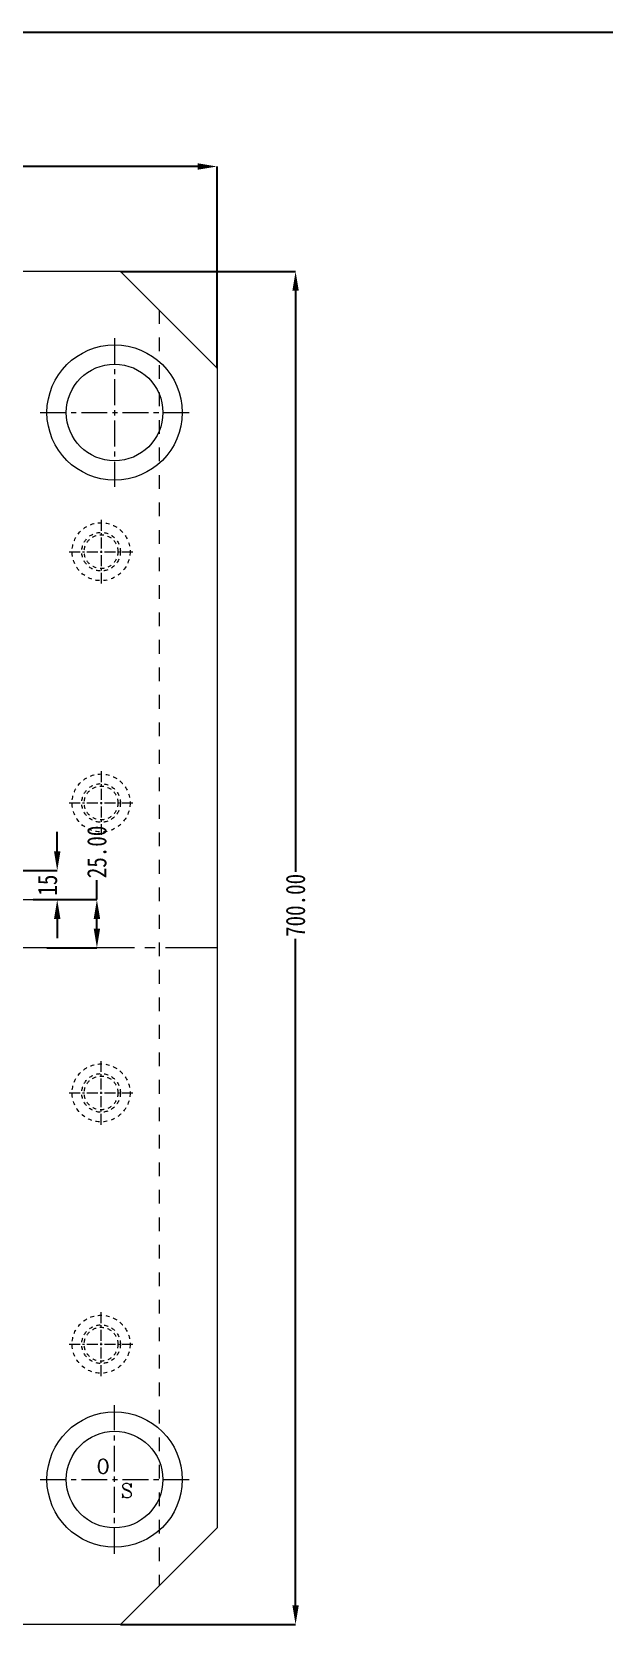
# Model space of a CAD drawing. Header units: millimetres. Extents: x -569 to 1807, y -7664 to 1724.
# Drawn here: x 513 to 809, y -1321 to -493 of the extents above; entities that cross this region are included whole.
import ezdxf

# ---------------------------------------------------------------- set-up
doc = ezdxf.new("R2010")
doc.units = ezdxf.units.MM
doc.header["$LTSCALE"] = 16.335
doc.header["$PDMODE"] = 3
doc.header["$PDSIZE"] = 0.3125
doc.linetypes.add('CENTER', pattern=[0.6, 0.375, -0.075, 0.075, -0.075])
doc.linetypes.add('HIDDEN', pattern=[0.2, 0.1, -0.1])
doc.layers.get('0').update_dxf_attribs({"linetype": 'CONTINUOUS'})
doc.layers.get('Defpoints').update_dxf_attribs({"linetype": 'CONTINUOUS'})
doc.layers.add('center', color=1, linetype='CENTER', lineweight=9)
doc.layers.add('moldbase', color=7, linetype='CONTINUOUS', lineweight=20)
doc.styles.add('ROMANC', font='romanc.shx', dxfattribs={"bigfont": 'gbcbig.shx'})
doc.styles.get("Standard").update_dxf_attribs({"font": 'txt', "width": 0.8})
doc.dimstyles.get("Standard").update_dxf_attribs({"dimtxt": 0.15625, "dimasz": 0.1875, "dimexe": 0.125, "dimexo": 0.0625, "dimtad": 0, "dimtih": 1, "dimtoh": 1, "dimdsep": 46, "dimtxsty": 'Standard', "dimcen": 0.09, "dimadec": 0, "dimazin": 0, "dimtp": 0.01, "dimtm": 0.01, "dimtfac": 1, "dimtofl": 0, "dimtmove": 0, "dimatfit": 3, "dimfxl": 0, "dimtolj": 1, "dimarcsym": 0})
doc.dimstyles.new('副本 ISO-25-1', dxfattribs={"dimtxt": 10, "dimasz": 10, "dimexe": 0, "dimexo": 0, "dimgap": 0, "dimtad": 1, "dimtxsty": 'Standard', "dimcen": 0, "dimclrd": 6, "dimclre": 6, "dimclrt": 4, "dimazin": 0, "dimtfac": 1, "dimtofl": 0, "dimtmove": 0, "dimatfit": 3, "dimfxl": 0, "dimarcsym": 0})

# ---------------------------------------------------------------- blocks, each defined once
blk = doc.blocks.new('*D20')
at = {"color": 6, "lineweight": -2}
for p, q in [((-41.73, -667.21), (-41.73, -562.94)), ((-31.73, -562.94), (254.57, -562.94)), ((598.27, -562.94), (290.57, -562.94)), ((608.27, -667.21), (608.27, -562.94))]:
    blk.add_line(p, q, dxfattribs=at)
at = {"color": 6}
for points in [[(-31.73, -561.28), (-31.73, -564.61), (-41.73, -562.94)], [(598.27, -561.28), (598.27, -564.61), (608.27, -562.94)]]:
    blk.add_solid(points, dxfattribs=at)
at = {"layer": 'Defpoints', "color": 0}
for p in [(-41.73, -562.94), (-41.73, -667.21), (608.27, -667.21)]:
    blk.add_point(p, dxfattribs=at)
at = {"color": 4, "insert": (272.57, -562.94), "char_height": 10, "attachment_point": 5}
blk.add_mtext('\\A1;650.00', dxfattribs=at)
blk = doc.blocks.new('*D21')
at = {"color": 6, "lineweight": -2}
for p, q in [((558.27, -617.21), (648.92, -617.21)), ((648.92, -627.21), (648.92, -927.87)), ((648.92, -1307.21), (648.92, -962.54)), ((558.27, -1317.21), (648.92, -1317.21))]:
    blk.add_line(p, q, dxfattribs=at)
at = {"color": 6}
for points in [[(647.25, -627.21), (650.58, -627.21), (648.92, -617.21)], [(647.25, -1307.21), (650.58, -1307.21), (648.92, -1317.21)]]:
    blk.add_solid(points, dxfattribs=at)
at = {"layer": 'Defpoints', "color": 0}
for p in [(558.27, -617.21), (558.27, -1317.21), (648.92, -1317.21)]:
    blk.add_point(p, dxfattribs=at)
at = {"color": 4, "insert": (648.92, -945.21), "char_height": 10, "attachment_point": 5, "rotation": 90}
blk.add_mtext('\\A1;700.00', dxfattribs=at)
blk = doc.blocks.new('*D22')
at = {"color": 6, "lineweight": -2}
for p, q in [((546.11, -942.21), (546.11, -932.21)), ((520.28, -942.21), (546.11, -942.21)), ((546.11, -957.21), (546.11, -952.21)), ((520.28, -967.21), (546.11, -967.21))]:
    blk.add_line(p, q, dxfattribs=at)
at = {"color": 6}
for points in [[(544.45, -952.21), (547.78, -952.21), (546.11, -942.21)], [(544.45, -957.21), (547.78, -957.21), (546.11, -967.21)]]:
    blk.add_solid(points, dxfattribs=at)
at = {"layer": 'Defpoints', "color": 0}
for p in [(520.28, -942.21), (520.28, -967.21), (546.11, -967.21)]:
    blk.add_point(p, dxfattribs=at)
at = {"color": 4, "insert": (546.11, -917.54), "char_height": 10, "attachment_point": 5, "rotation": 90}
blk.add_mtext('\\A1;25.00', dxfattribs=at)
blk = doc.blocks.new('*D168')
at = {"color": 6, "lineweight": -2}
for p, q in [((525.57, -917.21), (525.57, -907.21)), ((421.52, -927.21), (525.57, -927.21)), ((513.13, -942.21), (525.57, -942.21)), ((525.57, -952.21), (525.57, -962.21))]:
    blk.add_line(p, q, dxfattribs=at)
at = {"color": 6}
for points in [[(523.9, -917.21), (527.24, -917.21), (525.57, -927.21)], [(523.9, -952.21), (527.24, -952.21), (525.57, -942.21)]]:
    blk.add_solid(points, dxfattribs=at)
at = {"layer": 'Defpoints', "color": 0}
for p in [(421.52, -927.21, 0), (513.13, -942.21), (525.57, -942.21)]:
    blk.add_point(p, dxfattribs=at)
at = {"color": 4, "insert": (520.57, -934.71), "char_height": 10, "attachment_point": 5, "rotation": 90}
blk.add_mtext('15', dxfattribs=at)

msp = doc.modelspace()

# ---------------------------------------------------------------- linework, layer by layer
msp.add_lwpolyline([(-132.066, -493.371), (1729.363, -493.371), (1729.363, -1956.592), (-132.066, -1956.592)], close=True)
at = {"layer": 'center', "color": 1, "linetype": 'CENTER', "ltscale": 2.674503}
msp.add_line((33.267, -942.21), (533.267, -942.21), dxfattribs=at)
at = {"layer": 'moldbase'}
for p, q in [((558.267, -617.21), (8.267, -617.21)), ((608.267, -667.21), (558.267, -617.21)), ((608.267, -667.21), (608.267, -1267.21)), ((558.267, -1317.21), (608.267, -1267.21)), ((558.267, -1317.21), (8.267, -1317.21))]:
    msp.add_line(p, q, dxfattribs=at)
at = {"layer": 'moldbase', "color": 8, "linetype": 'HIDDEN', "ltscale": 4.353841}
msp.add_line((578.267, -637.21), (578.267, -1297.21), dxfattribs=at)
at = {"layer": 'moldbase', "color": 1, "linetype": 'CENTER', "ltscale": 2.176921}
for p, q in [((555.267, -651.71), (555.267, -728.71)), ((516.767, -690.21), (593.767, -690.21)), ((555.267, -1280.71), (555.267, -1203.71)), ((516.767, -1242.21), (593.767, -1242.21))]:
    msp.add_line(p, q, dxfattribs=at)
at = {"layer": 'moldbase', "color": 1, "linetype": 'CENTER', "ltscale": 0.932966}
for p, q in [((548.267, -745.71), (548.267, -778.71)), ((531.767, -762.21), (564.767, -762.21)), ((548.267, -875.71), (548.267, -908.71)), ((531.767, -892.21), (564.767, -892.21)), ((548.267, -1058.71), (548.267, -1025.71)), ((531.767, -1042.21), (564.767, -1042.21)), ((548.267, -1188.71), (548.267, -1155.71)), ((531.767, -1172.21), (564.767, -1172.21))]:
    msp.add_line(p, q, dxfattribs=at)
at = {"layer": 'moldbase', "color": 1, "linetype": 'CENTER', "ltscale": 4.353841}
msp.add_line((608.267, -967.21), (-41.733, -967.21), dxfattribs=at)
at = {"layer": 'moldbase'}
for centre, radius in [((555.267, -690.21), 35), ((555.267, -690.21), 25), ((555.267, -1242.21), 35), ((555.267, -1242.21), 25)]:
    msp.add_circle(centre, radius, dxfattribs=at)
at = {"layer": 'moldbase', "color": 8, "linetype": 'HIDDEN', "ltscale": 1.243955}
for centre, radius in [((548.267, -762.21), 15), ((548.267, -762.21), 10), ((548.267, -762.21), 8.75), ((548.267, -892.21), 15), ((548.267, -892.21), 10), ((548.267, -892.21), 8.75), ((548.267, -1042.21), 15), ((548.267, -1042.21), 10), ((548.267, -1042.21), 8.75), ((548.267, -1172.21), 15), ((548.267, -1172.21), 10), ((548.267, -1172.21), 8.75)]:
    msp.add_circle(centre, radius, dxfattribs=at)

# ---------------------------------------------------------------- texts
at = {"layer": 'moldbase', "style": 'ROMANC'}
for s, p in [('O', (545.757, -1239.12)), ('S', (558.357, -1251.721))]:
    msp.add_text(s, height=7.5, dxfattribs=at).set_placement(p)

# ---------------------------------------------------------------- dimensions: what is measured, and where the dimension line sits
dim = msp.add_linear_dim(base=(-41.733, -562.945), p1=(608.267, -667.21), p2=(-41.733, -667.21), dimstyle='Standard', override={"dimtxt": 10, "dimasz": 10, "dimexe": 0, "dimexo": 0, "dimgap": 0, "dimtih": 0, "dimtoh": 0, "dimzin": 0, "dimcen": 0, "dimclrd": 6, "dimclre": 6, "dimclrt": 4, "dimadec": 2, "dimtp": 0, "dimtm": 0, "dimtzin": 0})
dim.commit()
dim.dimension.update_dxf_attribs({"geometry": '*D20', "text_midpoint": (272.569, -562.945), "dimtype": 160})
for base, p1, p2, dimstyle, override, picture, middle in [((648.917, -1317.21), (558.267, -617.21), (558.267, -1317.21), 'Standard', {"dimtxt": 10, "dimasz": 10, "dimexe": 0, "dimexo": 0, "dimgap": 0, "dimtih": 0, "dimtoh": 0, "dimzin": 0, "dimcen": 0, "dimclrd": 6, "dimclre": 6, "dimclrt": 4, "dimadec": 2, "dimtp": 0, "dimtm": 0, "dimtzin": 0}, '*D21', (648.917, -945.207)), ((546.114, -967.21), (520.279, -942.21), (520.279, -967.21), 'Standard', {"dimtxt": 10, "dimasz": 10, "dimexe": 0, "dimexo": 0, "dimgap": 0, "dimtih": 0, "dimtoh": 0, "dimzin": 0, "dimcen": 0, "dimclrd": 6, "dimclre": 6, "dimclrt": 4, "dimadec": 2, "dimtp": 0, "dimtm": 0, "dimtzin": 0}, '*D22', (546.114, -917.543)), ((525.569, -942.21), (421.516, -927.21, 0), (513.126, -942.21), '副本 ISO-25-1', {"dimfxl": 1.25, "dimarcsym": 1}, '*D168', (525.569, -934.71))]:
    dim = msp.add_linear_dim(base=base, p1=p1, p2=p2, angle=90, dimstyle=dimstyle, override=override)
    dim.commit()
    dim.dimension.update_dxf_attribs({"geometry": picture, "text_midpoint": middle, "dimtype": 160})

doc.saveas('drawing.dxf')
